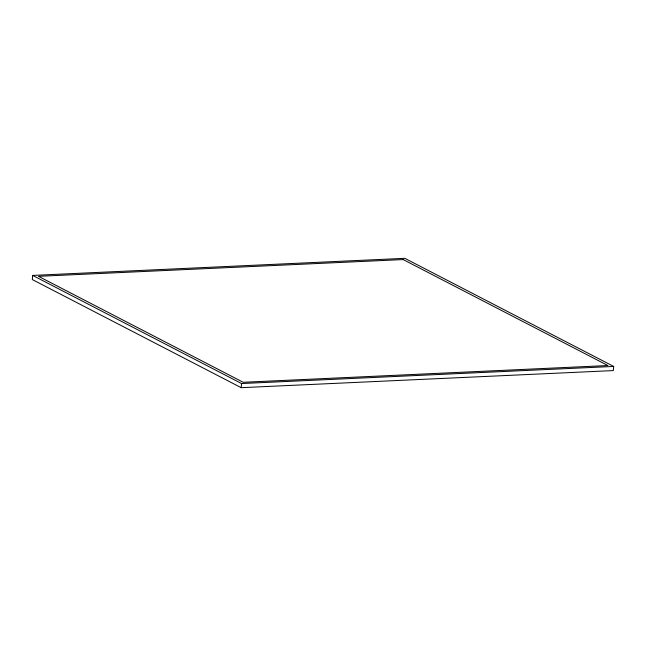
<?xml version="1.0" encoding="UTF-8"?>
<svg xmlns="http://www.w3.org/2000/svg" width="646" height="646" viewBox="0 0 646 646"><rect width="100%" height="100%" fill="white"/><g stroke="black" fill="none" stroke-linecap="round" stroke-linejoin="round"><path stroke-width="0.97" d="M32.696 275.414L32.3 279.556L241.192 387.681L613.304 370.586L613.7 366.444L404.808 258.319L32.696 275.414L241.588 383.538L613.7 366.444M241.192 387.681L241.588 383.538M403.177 259.571L38.502 276.327L243.219 382.287L607.886 365.531L403.177 259.571"/></g></svg>
